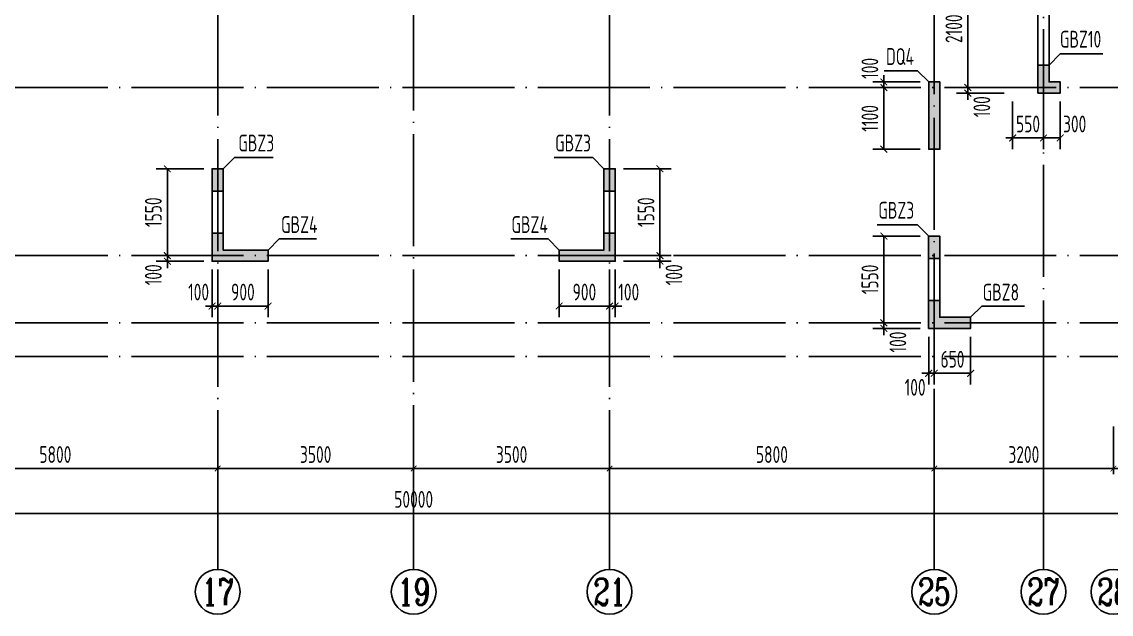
# Model space of a CAD drawing. Extents: x -1307975 to -76406, y -96289 to 379359.
# Drawn here: x -952963 to -933502, y 139702 to 150276 of the extents above; entities that cross this region are included whole.
import ezdxf
from ezdxf.enums import TextEntityAlignment as Align

# ---------------------------------------------------------------- set-up
doc = ezdxf.new("R2010")
doc.units = 0
doc.header["$LTSCALE"] = 1000
doc.linetypes.add('DOTE', pattern=[2.42, 2, -0.2, 0.02, -0.2])
doc.layers.get('0').update_dxf_attribs({"linetype": 'CONTINUOUS'})
doc.layers.get('DEFPOINTS').update_dxf_attribs({"linetype": 'CONTINUOUS'})
for name, color, linetype in [('A-AXIS', 1, 'CONTINUOUS'), ('A-DOTE', 10, 'DOTE'), ('AXIS_NUM', 7, 'CONTINUOUS'), ('S-Q墙实线', 6, 'CONTINUOUS'), ('S-Q墙标注', 3, 'CONTINUOUS'), ('S-X详图填充', 252, 'CONTINUOUS'), ('S-X详图实线', 4, 'CONTINUOUS'), ('S-Y一般标注', 3, 'CONTINUOUS'), ('S-Z柱编号', 6, 'CONTINUOUS')]:
    doc.layers.add(name, color=color, linetype=linetype)
doc.styles.add('TSSD_Axis', font='complex.shx', dxfattribs={"width": 0.7, "bigfont": 'hztxt.shx'})
doc.styles.add('TSSD_DIMENSION', font='Tssdeng.shx', dxfattribs={"width": 0.7, "bigfont": 'tssdchn.shx'})
doc.styles.add('TSSD_REIN', font='tssdeng.shx', dxfattribs={"width": 0.7, "height": 300, "bigfont": 'tssdchn.shx'})
doc.styles.add('结构文字', font='zstxt.shx', dxfattribs={"width": 0.7, "bigfont": 'zshz.shx'})
doc.dimstyles.new('STRUCK', dxfattribs={"dimtxt": 400, "dimasz": 121, "dimexe": 200, "dimexo": 150, "dimgap": 115, "dimtad": 1, "dimdec": 0, "dimdsep": 46, "dimtxsty": '结构文字', "dimblk": 'ARCHTICK', "dimcen": 400, "dimclrd": 3, "dimclre": 3, "dimclrt": 7, "dimadec": 0, "dimazin": 0, "dimtfac": 1, "dimtdec": 0, "dimtix": 1, "dimtmove": 2, "dimatfit": 3, "dimldrblk": '_DIMX', "dimfxl": 1, "dimtolj": 1, "dimtzin": 0, "dimarcsym": 0})
doc.dimstyles.new('TSSD_100_100', dxfattribs={"dimtxt": 300, "dimasz": 100, "dimexe": 100, "dimexo": 250, "dimgap": 100, "dimtad": 1, "dimdec": 0, "dimzin": 0, "dimdsep": 46, "dimtxsty": 'TSSD_DIMENSION', "dimblk": 'ARCHTICK', "dimcen": 0, "dimdle": 100, "dimclrt": 7, "dimadec": 0, "dimazin": 0, "dimtfac": 1, "dimtdec": 0, "dimtix": 1, "dimtmove": 2, "dimatfit": 3, "dimldrblk": 'ARCHTICK', "dimfxl": 1, "dimtolj": 1, "dimtzin": 0, "dimarcsym": 0})

# ---------------------------------------------------------------- blocks, each defined once
blk = doc.blocks.new('_ArchTick')
at = {"color": 0, "linetype": 'ByBlock', "const_width": 0.15}
blk.add_lwpolyline([(-0.5, -0.5), (0.5, 0.5)], dxfattribs=at)
blk = doc.blocks.new('*D303')
at = {"layer": 'DEFPOINTS', "color": 0, "transparency": 16777216}
for p in [(20300, 3600), (26100, 3600), (26100, 2600)]:
    blk.add_point(p, dxfattribs=at)
at = {"layer": 'S-Y一般标注', "color": 0, "lineweight": -2, "transparency": 16777216}
for p, q in [((20300, 3350), (20300, 2500)), ((26100, 3350), (26100, 2500)), ((20200, 2600), (26200, 2600))]:
    blk.add_line(p, q, dxfattribs=at)
at = {"layer": 'S-Y一般标注', "color": 0, "lineweight": -2, "transparency": 16777216, "xscale": 100, "yscale": 100, "zscale": 100, "rotation": 180}
blk.add_blockref('_ArchTick', (20300, 2600), dxfattribs=at)
at = {"layer": 'S-Y一般标注', "color": 0, "lineweight": -2, "transparency": 16777216, "xscale": 100, "yscale": 100, "zscale": 100}
blk.add_blockref('_ArchTick', (26100, 2600), dxfattribs=at)
at = {"layer": 'S-Y一般标注', "color": 7, "transparency": 16777216, "insert": (23200, 2850), "char_height": 300, "attachment_point": 5, "style": 'TSSD_DIMENSION'}
blk.add_mtext('\\A1;5800', dxfattribs=at)
blk = doc.blocks.new('ts_axno')
at = {"color": 0, "linetype": 'ByBlock', "lineweight": -2}
blk.add_circle((0, 0), 0.5, dxfattribs=at)
at = {"color": 0, "linetype": 'ByBlock', "lineweight": -2, "style": 'TSSD_Axis', "width": 0.7}
blk.add_attdef('A', text='', height=0.6, dxfattribs=at).set_placement((0, 0), align=Align.MIDDLE_CENTER)
blk = doc.blocks.new('*D304')
at = {"layer": 'DEFPOINTS', "color": 0, "transparency": 16777216}
for p in [(26100, 3600), (29600, 3600), (29600, 2600)]:
    blk.add_point(p, dxfattribs=at)
at = {"layer": 'S-Y一般标注', "color": 0, "lineweight": -2, "transparency": 16777216}
for p, q in [((26100, 3350), (26100, 2500)), ((29600, 3350), (29600, 2500)), ((26000, 2600), (29700, 2600))]:
    blk.add_line(p, q, dxfattribs=at)
at = {"layer": 'S-Y一般标注', "color": 0, "lineweight": -2, "transparency": 16777216, "xscale": 100, "yscale": 100, "zscale": 100, "rotation": 180}
blk.add_blockref('_ArchTick', (26100, 2600), dxfattribs=at)
at = {"layer": 'S-Y一般标注', "color": 0, "lineweight": -2, "transparency": 16777216, "xscale": 100, "yscale": 100, "zscale": 100}
blk.add_blockref('_ArchTick', (29600, 2600), dxfattribs=at)
at = {"layer": 'S-Y一般标注', "color": 7, "transparency": 16777216, "insert": (27850, 2850), "char_height": 300, "attachment_point": 5, "style": 'TSSD_DIMENSION'}
blk.add_mtext('\\A1;3500', dxfattribs=at)
blk = doc.blocks.new('*D305')
at = {"layer": 'DEFPOINTS', "color": 0, "transparency": 16777216}
for p in [(33100, 3600), (38900, 3600), (38900, 2600)]:
    blk.add_point(p, dxfattribs=at)
at = {"layer": 'S-Y一般标注', "color": 0, "lineweight": -2, "transparency": 16777216}
for p, q in [((33100, 3350), (33100, 2500)), ((38900, 3350), (38900, 2500)), ((33000, 2600), (39000, 2600))]:
    blk.add_line(p, q, dxfattribs=at)
at = {"layer": 'S-Y一般标注', "color": 0, "lineweight": -2, "transparency": 16777216, "xscale": 100, "yscale": 100, "zscale": 100, "rotation": 180}
blk.add_blockref('_ArchTick', (33100, 2600), dxfattribs=at)
at = {"layer": 'S-Y一般标注', "color": 0, "lineweight": -2, "transparency": 16777216, "xscale": 100, "yscale": 100, "zscale": 100}
blk.add_blockref('_ArchTick', (38900, 2600), dxfattribs=at)
at = {"layer": 'S-Y一般标注', "color": 7, "transparency": 16777216, "insert": (36000, 2850), "char_height": 300, "attachment_point": 5, "style": 'TSSD_DIMENSION'}
blk.add_mtext('\\A1;5800', dxfattribs=at)
blk = doc.blocks.new('*D306')
at = {"layer": 'DEFPOINTS', "color": 0, "transparency": 16777216}
for p in [(42100, 3600), (45300, 3600), (45300, 2600)]:
    blk.add_point(p, dxfattribs=at)
at = {"layer": 'S-Y一般标注', "color": 0, "lineweight": -2, "transparency": 16777216}
for p, q in [((42100, 3350), (42100, 2500)), ((45300, 3350), (45300, 2500)), ((42000, 2600), (45400, 2600))]:
    blk.add_line(p, q, dxfattribs=at)
at = {"layer": 'S-Y一般标注', "color": 0, "lineweight": -2, "transparency": 16777216, "xscale": 100, "yscale": 100, "zscale": 100, "rotation": 180}
blk.add_blockref('_ArchTick', (42100, 2600), dxfattribs=at)
at = {"layer": 'S-Y一般标注', "color": 0, "lineweight": -2, "transparency": 16777216, "xscale": 100, "yscale": 100, "zscale": 100}
blk.add_blockref('_ArchTick', (45300, 2600), dxfattribs=at)
at = {"layer": 'S-Y一般标注', "color": 7, "transparency": 16777216, "insert": (43700, 2850), "char_height": 300, "attachment_point": 5, "style": 'TSSD_DIMENSION'}
blk.add_mtext('\\A1;3200', dxfattribs=at)
blk = doc.blocks.new('*D309')
at = {"layer": 'DEFPOINTS', "color": 0, "transparency": 16777216}
for p in [(4600, 3600), (54600, 3600), (54600, 1800)]:
    blk.add_point(p, dxfattribs=at)
at = {"layer": 'S-Y一般标注', "color": 0, "lineweight": -2, "transparency": 16777216}
for p, q in [((4600, 3350), (4600, 1700)), ((54600, 3350), (54600, 1700)), ((4500, 1800), (54700, 1800))]:
    blk.add_line(p, q, dxfattribs=at)
at = {"layer": 'S-Y一般标注', "color": 0, "lineweight": -2, "transparency": 16777216, "xscale": 100, "yscale": 100, "zscale": 100, "rotation": 180}
blk.add_blockref('_ArchTick', (4600, 1800), dxfattribs=at)
at = {"layer": 'S-Y一般标注', "color": 0, "lineweight": -2, "transparency": 16777216, "xscale": 100, "yscale": 100, "zscale": 100}
blk.add_blockref('_ArchTick', (54600, 1800), dxfattribs=at)
at = {"layer": 'S-Y一般标注', "color": 7, "transparency": 16777216, "insert": (29600, 2050), "char_height": 300, "attachment_point": 5, "style": 'TSSD_DIMENSION'}
blk.add_mtext('\\A1;50000', dxfattribs=at)
blk = doc.blocks.new('*D312')
at = {"layer": 'DEFPOINTS', "color": 0, "transparency": 16777216}
for p in [(29600, 3600), (33100, 3600), (33100, 2600)]:
    blk.add_point(p, dxfattribs=at)
at = {"layer": 'S-Y一般标注', "color": 0, "lineweight": -2, "transparency": 16777216}
for p, q in [((29600, 3350), (29600, 2500)), ((33100, 3350), (33100, 2500)), ((29500, 2600), (33200, 2600))]:
    blk.add_line(p, q, dxfattribs=at)
at = {"layer": 'S-Y一般标注', "color": 0, "lineweight": -2, "transparency": 16777216, "xscale": 100, "yscale": 100, "zscale": 100, "rotation": 180}
blk.add_blockref('_ArchTick', (29600, 2600), dxfattribs=at)
at = {"layer": 'S-Y一般标注', "color": 0, "lineweight": -2, "transparency": 16777216, "xscale": 100, "yscale": 100, "zscale": 100}
blk.add_blockref('_ArchTick', (33100, 2600), dxfattribs=at)
at = {"layer": 'S-Y一般标注', "color": 7, "transparency": 16777216, "insert": (31350, 2850), "char_height": 300, "attachment_point": 5, "style": 'TSSD_DIMENSION'}
blk.add_mtext('\\A1;3500', dxfattribs=at)
blk = doc.blocks.new('*D313')
at = {"layer": 'DEFPOINTS', "color": 0, "transparency": 16777216}
for p in [(38900, 3600), (42100, 3600), (42100, 2600)]:
    blk.add_point(p, dxfattribs=at)
at = {"layer": 'S-Y一般标注', "color": 0, "lineweight": -2, "transparency": 16777216}
for p, q in [((38900, 3350), (38900, 2500)), ((42100, 3350), (42100, 2500)), ((38800, 2600), (42200, 2600))]:
    blk.add_line(p, q, dxfattribs=at)
at = {"layer": 'S-Y一般标注', "color": 0, "lineweight": -2, "transparency": 16777216, "xscale": 100, "yscale": 100, "zscale": 100, "rotation": 180}
blk.add_blockref('_ArchTick', (38900, 2600), dxfattribs=at)
at = {"layer": 'S-Y一般标注', "color": 0, "lineweight": -2, "transparency": 16777216, "xscale": 100, "yscale": 100, "zscale": 100}
blk.add_blockref('_ArchTick', (42100, 2600), dxfattribs=at)
at = {"layer": 'S-Y一般标注', "color": 7, "transparency": 16777216, "insert": (40500, 2850), "char_height": 300, "attachment_point": 5, "style": 'TSSD_DIMENSION'}
blk.add_mtext('\\A1;3200', dxfattribs=at)
blk = doc.blocks.new('*D1438')
at = {"layer": 'DEFPOINTS', "color": 0, "transparency": 16777216}
for p in [(-950363, 146102), (-949563, 146102), (-949563, 146002)]:
    blk.add_point(p, dxfattribs=at)
at = {"layer": 'S-Q墙标注', "color": 3, "lineweight": -2, "transparency": 16777216}
for p, q in [((-950363, 146102), (-950363, 146223)), ((-949713, 146102), (-950563, 146102)), ((-949713, 146002), (-950563, 146002)), ((-950363, 146002), (-950363, 146102)), ((-950363, 146002), (-950363, 145881))]:
    blk.add_line(p, q, dxfattribs=at)
at = {"layer": 'S-Q墙标注', "color": 3, "lineweight": -2, "transparency": 16777216, "xscale": 121, "yscale": 121, "zscale": 121}
for p, rotation in [((-950363, 146102), 270), ((-950363, 146002), 90)]:
    blk.add_blockref('_ArchTick', p, dxfattribs=dict(at, rotation=rotation))
at = {"layer": 'S-Q墙标注', "color": 7, "transparency": 16777216, "insert": (-950613, 145760), "char_height": 300, "attachment_point": 5, "rotation": 90, "style": 'TSSD_REIN'}
blk.add_mtext('\\A1;100', dxfattribs=at)
blk = doc.blocks.new('_DIMX')
blk.add_line((-150, 0), (150, 0))
at = {"const_width": 50}
blk.add_lwpolyline([(-70, -70), (70, 70)], dxfattribs=at)
blk = doc.blocks.new('*D1439')
at = {"layer": 'DEFPOINTS', "color": 0, "transparency": 16777216}
for p in [(-950363, 147652), (-949563, 147652), (-949563, 146102)]:
    blk.add_point(p, dxfattribs=at)
at = {"layer": 'S-Q墙标注', "color": 3, "lineweight": -2, "transparency": 16777216}
for p, q in [((-949713, 147652), (-950563, 147652)), ((-950363, 146102), (-950363, 147652)), ((-949713, 146102), (-950563, 146102))]:
    blk.add_line(p, q, dxfattribs=at)
at = {"layer": 'S-Q墙标注', "color": 3, "lineweight": -2, "transparency": 16777216, "xscale": 121, "yscale": 121, "zscale": 121}
for p, rotation in [((-950363, 147652), 90), ((-950363, 146102), 270)]:
    blk.add_blockref('_ArchTick', p, dxfattribs=dict(at, rotation=rotation))
at = {"layer": 'S-Q墙标注', "color": 7, "transparency": 16777216, "insert": (-950613, 146877), "char_height": 300, "attachment_point": 5, "rotation": 90, "style": 'TSSD_REIN'}
blk.add_mtext('\\A1;1550', dxfattribs=at)
blk = doc.blocks.new('*D1440')
at = {"layer": 'DEFPOINTS', "color": 0, "transparency": 16777216}
for p in [(-949463, 146002), (-948563, 146002), (-949463, 145202)]:
    blk.add_point(p, dxfattribs=at)
at = {"layer": 'S-Q墙标注', "color": 3, "lineweight": -2, "transparency": 16777216}
for p, q in [((-949463, 145852), (-949463, 145002)), ((-948563, 145852), (-948563, 145002)), ((-948563, 145202), (-949463, 145202))]:
    blk.add_line(p, q, dxfattribs=at)
at = {"layer": 'S-Q墙标注', "color": 3, "lineweight": -2, "transparency": 16777216, "xscale": 121, "yscale": 121, "zscale": 121, "rotation": 180}
blk.add_blockref('_ArchTick', (-949463, 145202), dxfattribs=at)
at = {"layer": 'S-Q墙标注', "color": 3, "lineweight": -2, "transparency": 16777216, "xscale": 121, "yscale": 121, "zscale": 121}
blk.add_blockref('_ArchTick', (-948563, 145202), dxfattribs=at)
at = {"layer": 'S-Q墙标注', "color": 7, "transparency": 16777216, "insert": (-949013, 145452), "char_height": 300, "attachment_point": 5, "style": 'TSSD_REIN'}
blk.add_mtext('\\A1;900', dxfattribs=at)
blk = doc.blocks.new('*D1441')
at = {"layer": 'DEFPOINTS', "color": 0, "transparency": 16777216}
for p in [(-949563, 146002), (-949463, 146002), (-949563, 145202)]:
    blk.add_point(p, dxfattribs=at)
at = {"layer": 'S-Q墙标注', "color": 3, "lineweight": -2, "transparency": 16777216}
for p, q in [((-949563, 145852), (-949563, 145002)), ((-949463, 145852), (-949463, 145002)), ((-949563, 145202), (-949684, 145202)), ((-949463, 145202), (-949563, 145202)), ((-949463, 145202), (-949342, 145202))]:
    blk.add_line(p, q, dxfattribs=at)
at = {"layer": 'S-Q墙标注', "color": 3, "lineweight": -2, "transparency": 16777216, "xscale": 121, "yscale": 121, "zscale": 121}
blk.add_blockref('_ArchTick', (-949563, 145202), dxfattribs=at)
at = {"layer": 'S-Q墙标注', "color": 3, "lineweight": -2, "transparency": 16777216, "xscale": 121, "yscale": 121, "zscale": 121, "rotation": 180}
blk.add_blockref('_ArchTick', (-949463, 145202), dxfattribs=at)
at = {"layer": 'S-Q墙标注', "color": 7, "transparency": 16777216, "insert": (-949805, 145452), "char_height": 300, "attachment_point": 5, "style": 'TSSD_REIN'}
blk.add_mtext('\\A1;100', dxfattribs=at)
blk = doc.blocks.new('*D1509')
at = {"layer": 'DEFPOINTS', "color": 0, "transparency": 16777216}
for p in [(-942363, 146102), (-942363, 146002), (-941563, 146102)]:
    blk.add_point(p, dxfattribs=at)
at = {"layer": 'S-Q墙标注', "color": 3, "lineweight": -2, "transparency": 16777216}
for p, q in [((-941563, 146102), (-941563, 146223)), ((-942213, 146102), (-941363, 146102)), ((-942213, 146002), (-941363, 146002)), ((-941563, 146002), (-941563, 146102)), ((-941563, 146002), (-941563, 145881))]:
    blk.add_line(p, q, dxfattribs=at)
at = {"layer": 'S-Q墙标注', "color": 3, "lineweight": -2, "transparency": 16777216, "xscale": 121, "yscale": 121, "zscale": 121}
for p, rotation in [((-941563, 146102), 270), ((-941563, 146002), 90)]:
    blk.add_blockref('_ArchTick', p, dxfattribs=dict(at, rotation=rotation))
at = {"layer": 'S-Q墙标注', "color": 7, "transparency": 16777216, "insert": (-941313, 145760), "char_height": 300, "attachment_point": 5, "rotation": 90, "style": 'TSSD_REIN'}
blk.add_mtext('\\A1;100', dxfattribs=at)
blk = doc.blocks.new('*D1510')
at = {"layer": 'DEFPOINTS', "color": 0, "transparency": 16777216}
for p in [(-942363, 147652), (-941563, 147652), (-942363, 146102)]:
    blk.add_point(p, dxfattribs=at)
at = {"layer": 'S-Q墙标注', "color": 3, "lineweight": -2, "transparency": 16777216}
for p, q in [((-942213, 147652), (-941363, 147652)), ((-941563, 146102), (-941563, 147652)), ((-942213, 146102), (-941363, 146102))]:
    blk.add_line(p, q, dxfattribs=at)
at = {"layer": 'S-Q墙标注', "color": 3, "lineweight": -2, "transparency": 16777216, "xscale": 121, "yscale": 121, "zscale": 121}
for p, rotation in [((-941563, 147652), 90), ((-941563, 146102), 270)]:
    blk.add_blockref('_ArchTick', p, dxfattribs=dict(at, rotation=rotation))
at = {"layer": 'S-Q墙标注', "color": 7, "transparency": 16777216, "insert": (-941813, 146877), "char_height": 300, "attachment_point": 5, "rotation": 90, "style": 'TSSD_REIN'}
blk.add_mtext('\\A1;1550', dxfattribs=at)
blk = doc.blocks.new('*D1511')
at = {"layer": 'DEFPOINTS', "color": 0, "transparency": 16777216}
for p in [(-943363, 146002), (-942463, 146002), (-942463, 145202)]:
    blk.add_point(p, dxfattribs=at)
at = {"layer": 'S-Q墙标注', "color": 3, "lineweight": -2, "transparency": 16777216}
for p, q in [((-943363, 145852), (-943363, 145002)), ((-942463, 145852), (-942463, 145002)), ((-943363, 145202), (-942463, 145202))]:
    blk.add_line(p, q, dxfattribs=at)
at = {"layer": 'S-Q墙标注', "color": 3, "lineweight": -2, "transparency": 16777216, "xscale": 121, "yscale": 121, "zscale": 121, "rotation": 180}
blk.add_blockref('_ArchTick', (-943363, 145202), dxfattribs=at)
at = {"layer": 'S-Q墙标注', "color": 3, "lineweight": -2, "transparency": 16777216, "xscale": 121, "yscale": 121, "zscale": 121}
blk.add_blockref('_ArchTick', (-942463, 145202), dxfattribs=at)
at = {"layer": 'S-Q墙标注', "color": 7, "transparency": 16777216, "insert": (-942913, 145452), "char_height": 300, "attachment_point": 5, "style": 'TSSD_REIN'}
blk.add_mtext('\\A1;900', dxfattribs=at)
blk = doc.blocks.new('*D1512')
at = {"layer": 'DEFPOINTS', "color": 0, "transparency": 16777216}
for p in [(-942463, 146002), (-942363, 146002), (-942363, 145202)]:
    blk.add_point(p, dxfattribs=at)
at = {"layer": 'S-Q墙标注', "color": 3, "lineweight": -2, "transparency": 16777216}
for p, q in [((-942463, 145852), (-942463, 145002)), ((-942363, 145852), (-942363, 145002)), ((-942463, 145202), (-942584, 145202)), ((-942463, 145202), (-942363, 145202)), ((-942363, 145202), (-942242, 145202))]:
    blk.add_line(p, q, dxfattribs=at)
at = {"layer": 'S-Q墙标注', "color": 3, "lineweight": -2, "transparency": 16777216, "xscale": 121, "yscale": 121, "zscale": 121}
blk.add_blockref('_ArchTick', (-942463, 145202), dxfattribs=at)
at = {"layer": 'S-Q墙标注', "color": 3, "lineweight": -2, "transparency": 16777216, "xscale": 121, "yscale": 121, "zscale": 121, "rotation": 180}
blk.add_blockref('_ArchTick', (-942363, 145202), dxfattribs=at)
at = {"layer": 'S-Q墙标注', "color": 7, "transparency": 16777216, "insert": (-942121, 145452), "char_height": 300, "attachment_point": 5, "style": 'TSSD_REIN'}
blk.add_mtext('\\A1;100', dxfattribs=at)
blk = doc.blocks.new('*D1513')
at = {"layer": 'DEFPOINTS', "color": 0, "transparency": 16777216}
for p in [(-937563, 144902), (-936763, 144902), (-936763, 144802)]:
    blk.add_point(p, dxfattribs=at)
at = {"layer": 'S-Q墙标注', "color": 3, "lineweight": -2, "transparency": 16777216}
for p, q in [((-937563, 144902), (-937563, 145023)), ((-936913, 144902), (-937763, 144902)), ((-936913, 144802), (-937763, 144802)), ((-937563, 144802), (-937563, 144902)), ((-937563, 144802), (-937563, 144681))]:
    blk.add_line(p, q, dxfattribs=at)
at = {"layer": 'S-Q墙标注', "color": 3, "lineweight": -2, "transparency": 16777216, "xscale": 121, "yscale": 121, "zscale": 121}
for p, rotation in [((-937563, 144902), 270), ((-937563, 144802), 90)]:
    blk.add_blockref('_ArchTick', p, dxfattribs=dict(at, rotation=rotation))
at = {"layer": 'S-Q墙标注', "color": 7, "transparency": 16777216, "insert": (-937313, 144560), "char_height": 300, "attachment_point": 5, "rotation": 90, "style": 'TSSD_REIN'}
blk.add_mtext('\\A1;100', dxfattribs=at)
blk = doc.blocks.new('*D1514')
at = {"layer": 'DEFPOINTS', "color": 0, "transparency": 16777216}
for p in [(-937563, 146452), (-936763, 146452), (-936763, 144902)]:
    blk.add_point(p, dxfattribs=at)
at = {"layer": 'S-Q墙标注', "color": 3, "lineweight": -2, "transparency": 16777216}
for p, q in [((-936913, 146452), (-937763, 146452)), ((-937563, 144902), (-937563, 146452)), ((-936913, 144902), (-937763, 144902))]:
    blk.add_line(p, q, dxfattribs=at)
at = {"layer": 'S-Q墙标注', "color": 3, "lineweight": -2, "transparency": 16777216, "xscale": 121, "yscale": 121, "zscale": 121}
for p, rotation in [((-937563, 146452), 90), ((-937563, 144902), 270)]:
    blk.add_blockref('_ArchTick', p, dxfattribs=dict(at, rotation=rotation))
at = {"layer": 'S-Q墙标注', "color": 7, "transparency": 16777216, "insert": (-937813, 145677), "char_height": 300, "attachment_point": 5, "rotation": 90, "style": 'TSSD_REIN'}
blk.add_mtext('\\A1;1550', dxfattribs=at)
blk = doc.blocks.new('*D1515')
at = {"layer": 'DEFPOINTS', "color": 0, "transparency": 16777216}
for p in [(-936763, 144802), (-936663, 144802), (-936663, 144002)]:
    blk.add_point(p, dxfattribs=at)
at = {"layer": 'S-Q墙标注', "color": 3, "lineweight": -2, "transparency": 16777216}
for p, q in [((-936763, 144652), (-936763, 143802)), ((-936663, 144652), (-936663, 143802)), ((-936763, 144002), (-936884, 144002)), ((-936763, 144002), (-936663, 144002)), ((-936663, 144002), (-936542, 144002))]:
    blk.add_line(p, q, dxfattribs=at)
at = {"layer": 'S-Q墙标注', "color": 3, "lineweight": -2, "transparency": 16777216, "xscale": 121, "yscale": 121, "zscale": 121}
blk.add_blockref('_ArchTick', (-936763, 144002), dxfattribs=at)
at = {"layer": 'S-Q墙标注', "color": 3, "lineweight": -2, "transparency": 16777216, "xscale": 121, "yscale": 121, "zscale": 121, "rotation": 180}
blk.add_blockref('_ArchTick', (-936663, 144002), dxfattribs=at)
at = {"layer": 'S-Q墙标注', "color": 7, "transparency": 16777216, "insert": (-937005, 143752), "char_height": 300, "attachment_point": 5, "style": 'TSSD_REIN'}
blk.add_mtext('\\A1;100', dxfattribs=at)
blk = doc.blocks.new('*D1516')
at = {"layer": 'DEFPOINTS', "color": 0, "transparency": 16777216}
for p in [(-936663, 144802), (-936013, 144802), (-936013, 144002)]:
    blk.add_point(p, dxfattribs=at)
at = {"layer": 'S-Q墙标注', "color": 3, "lineweight": -2, "transparency": 16777216}
for p, q in [((-936663, 144652), (-936663, 143802)), ((-936013, 144652), (-936013, 143802)), ((-936663, 144002), (-936013, 144002))]:
    blk.add_line(p, q, dxfattribs=at)
at = {"layer": 'S-Q墙标注', "color": 3, "lineweight": -2, "transparency": 16777216, "xscale": 121, "yscale": 121, "zscale": 121, "rotation": 180}
blk.add_blockref('_ArchTick', (-936663, 144002), dxfattribs=at)
at = {"layer": 'S-Q墙标注', "color": 3, "lineweight": -2, "transparency": 16777216, "xscale": 121, "yscale": 121, "zscale": 121}
blk.add_blockref('_ArchTick', (-936013, 144002), dxfattribs=at)
at = {"layer": 'S-Q墙标注', "color": 7, "transparency": 16777216, "insert": (-936338, 144252), "char_height": 300, "attachment_point": 5, "style": 'TSSD_REIN'}
blk.add_mtext('\\A1;650', dxfattribs=at)
blk = doc.blocks.new('*D1537')
at = {"layer": 'DEFPOINTS', "color": 0, "transparency": 16777216}
for p in [(-936063, 149102), (-935263, 149102), (-935263, 149002)]:
    blk.add_point(p, dxfattribs=at)
at = {"layer": 'S-Q墙标注', "color": 3, "lineweight": -2, "transparency": 16777216}
for p, q in [((-935413, 149102), (-936263, 149102)), ((-936063, 149102), (-936063, 149223)), ((-936063, 149002), (-936063, 149102)), ((-935413, 149002), (-936263, 149002)), ((-936063, 149002), (-936063, 148881))]:
    blk.add_line(p, q, dxfattribs=at)
at = {"layer": 'S-Q墙标注', "color": 3, "lineweight": -2, "transparency": 16777216, "xscale": 121, "yscale": 121, "zscale": 121}
for p, rotation in [((-936063, 149102), 270), ((-936063, 149002), 90)]:
    blk.add_blockref('_ArchTick', p, dxfattribs=dict(at, rotation=rotation))
at = {"layer": 'S-Q墙标注', "color": 7, "transparency": 16777216, "insert": (-935813, 148760), "char_height": 300, "attachment_point": 5, "rotation": 90, "style": 'TSSD_REIN'}
blk.add_mtext('\\A1;100', dxfattribs=at)
blk = doc.blocks.new('*D1538')
at = {"layer": 'DEFPOINTS', "color": 0, "transparency": 16777216}
for p in [(-936063, 151202), (-935263, 151202), (-935263, 149102)]:
    blk.add_point(p, dxfattribs=at)
at = {"layer": 'S-Q墙标注', "color": 3, "lineweight": -2, "transparency": 16777216}
for p, q in [((-935413, 151202), (-936263, 151202)), ((-936063, 149102), (-936063, 151202)), ((-935413, 149102), (-936263, 149102))]:
    blk.add_line(p, q, dxfattribs=at)
at = {"layer": 'S-Q墙标注', "color": 3, "lineweight": -2, "transparency": 16777216, "xscale": 121, "yscale": 121, "zscale": 121}
for p, rotation in [((-936063, 151202), 90), ((-936063, 149102), 270)]:
    blk.add_blockref('_ArchTick', p, dxfattribs=dict(at, rotation=rotation))
at = {"layer": 'S-Q墙标注', "color": 7, "transparency": 16777216, "insert": (-936313, 150152), "char_height": 300, "attachment_point": 5, "rotation": 90, "style": 'TSSD_REIN'}
blk.add_mtext('\\A1;2100', dxfattribs=at)
blk = doc.blocks.new('*D1700')
at = {"layer": 'DEFPOINTS', "color": 0, "transparency": 16777216}
for p in [(-935263, 149002), (-934713, 149002), (-934713, 148202)]:
    blk.add_point(p, dxfattribs=at)
at = {"layer": 'S-Q墙标注', "color": 3, "lineweight": -2, "transparency": 16777216}
for p, q in [((-935263, 148852), (-935263, 148002)), ((-934713, 148852), (-934713, 148002)), ((-935263, 148202), (-935384, 148202)), ((-935263, 148202), (-934713, 148202)), ((-934713, 148202), (-934592, 148202))]:
    blk.add_line(p, q, dxfattribs=at)
at = {"layer": 'S-Q墙标注', "color": 3, "lineweight": -2, "transparency": 16777216, "xscale": 121, "yscale": 121, "zscale": 121}
blk.add_blockref('_ArchTick', (-935263, 148202), dxfattribs=at)
at = {"layer": 'S-Q墙标注', "color": 3, "lineweight": -2, "transparency": 16777216, "xscale": 121, "yscale": 121, "zscale": 121, "rotation": 180}
blk.add_blockref('_ArchTick', (-934713, 148202), dxfattribs=at)
at = {"layer": 'S-Q墙标注', "color": 7, "transparency": 16777216, "insert": (-934988, 148452), "char_height": 300, "attachment_point": 5, "style": 'TSSD_REIN'}
blk.add_mtext('\\A1;550', dxfattribs=at)
blk = doc.blocks.new('*D1701')
at = {"layer": 'DEFPOINTS', "color": 0, "transparency": 16777216}
for p in [(-934713, 149002), (-934413, 149002), (-934413, 148202)]:
    blk.add_point(p, dxfattribs=at)
at = {"layer": 'S-Q墙标注', "color": 3, "lineweight": -2, "transparency": 16777216}
for p, q in [((-934713, 148852), (-934713, 148002)), ((-934413, 148852), (-934413, 148002)), ((-934713, 148202), (-934413, 148202))]:
    blk.add_line(p, q, dxfattribs=at)
at = {"layer": 'S-Q墙标注', "color": 3, "lineweight": -2, "transparency": 16777216, "xscale": 121, "yscale": 121, "zscale": 121, "rotation": 180}
blk.add_blockref('_ArchTick', (-934713, 148202), dxfattribs=at)
at = {"layer": 'S-Q墙标注', "color": 3, "lineweight": -2, "transparency": 16777216, "xscale": 121, "yscale": 121, "zscale": 121}
blk.add_blockref('_ArchTick', (-934413, 148202), dxfattribs=at)
at = {"layer": 'S-Q墙标注', "color": 7, "transparency": 16777216, "insert": (-934155, 148452), "char_height": 300, "attachment_point": 5, "style": 'TSSD_REIN'}
blk.add_mtext('\\A1;300', dxfattribs=at)
blk = doc.blocks.new('*D1833')
at = {"layer": 'DEFPOINTS', "color": 0, "transparency": 16777216}
for p in [(-937563, 149102), (-936763, 149102), (-936763, 148002)]:
    blk.add_point(p, dxfattribs=at)
at = {"layer": 'S-Q墙标注', "color": 3, "lineweight": -2, "transparency": 16777216}
for p, q in [((-936913, 149102), (-937763, 149102)), ((-937563, 148002), (-937563, 149102)), ((-936913, 148002), (-937763, 148002))]:
    blk.add_line(p, q, dxfattribs=at)
at = {"layer": 'S-Q墙标注', "color": 3, "lineweight": -2, "transparency": 16777216, "xscale": 121, "yscale": 121, "zscale": 121}
for p, rotation in [((-937563, 149102), 90), ((-937563, 148002), 270)]:
    blk.add_blockref('_ArchTick', p, dxfattribs=dict(at, rotation=rotation))
at = {"layer": 'S-Q墙标注', "color": 7, "transparency": 16777216, "insert": (-937813, 148552), "char_height": 300, "attachment_point": 5, "rotation": 90, "style": 'TSSD_REIN'}
blk.add_mtext('\\A1;1100', dxfattribs=at)
blk = doc.blocks.new('*D1834')
at = {"layer": 'DEFPOINTS', "color": 0, "transparency": 16777216}
for p in [(-937563, 149202), (-936763, 149202), (-936763, 149102)]:
    blk.add_point(p, dxfattribs=at)
at = {"layer": 'S-Q墙标注', "color": 3, "lineweight": -2, "transparency": 16777216}
for p, q in [((-937563, 149202), (-937563, 149323)), ((-936913, 149202), (-937763, 149202)), ((-936913, 149102), (-937763, 149102)), ((-937563, 149102), (-937563, 149202)), ((-937563, 149102), (-937563, 148981))]:
    blk.add_line(p, q, dxfattribs=at)
at = {"layer": 'S-Q墙标注', "color": 3, "lineweight": -2, "transparency": 16777216, "xscale": 121, "yscale": 121, "zscale": 121}
for p, rotation in [((-937563, 149202), 270), ((-937563, 149102), 90)]:
    blk.add_blockref('_ArchTick', p, dxfattribs=dict(at, rotation=rotation))
at = {"layer": 'S-Q墙标注', "color": 7, "transparency": 16777216, "insert": (-937813, 149444), "char_height": 300, "attachment_point": 5, "rotation": 90, "style": 'TSSD_REIN'}
blk.add_mtext('\\A1;100', dxfattribs=at)
blk = doc.blocks.new('20210726.16395156')
at = {"layer": 'A-AXIS'}
for p, q in [((26100, 3600), (26100, 800)), ((29600, 3600), (29600, 800)), ((33100, 3600), (33100, 800)), ((38900, 3600.1), (38900, 800.1)), ((40850, 3600.2), (40850, 800.2))]:
    blk.add_line(p, q, dxfattribs=at)
at = {"layer": 'A-DOTE'}
for p, q in [((29600, 18249.9), (29600, 3600)), ((38900.2, 13700), (38900, 3600)), ((40850, 3600.2), (40850, 11500)), ((26100, 10900), (26100, 3600)), ((33100, 10900), (33100, 3600)), ((55600, 9400), (3600, 9400)), ((55600, 6400), (3600, 6400)), ((55600, 5200), (3600, 5200)), ((55600, 4600), (3600, 4600))]:
    blk.add_line(p, q, dxfattribs=at)
at = {"layer": 'A-AXIS'}
ref = blk.add_blockref('ts_axno', (26100, 400), dxfattribs=dict(at, xscale=-800, yscale=800, zscale=800, rotation=180))
ref.add_attrib('10', '17', dxfattribs={"layer": 'AXIS_NUM', "height": 480, "style": 'TSSD_Axis', "width": 0.7}).set_placement((26100, 400), align=Align.MIDDLE_CENTER)
ref = blk.add_blockref('ts_axno', (29600, 400), dxfattribs=dict(at, xscale=-800, yscale=800, zscale=800, rotation=180))
ref.add_attrib('13', '19', dxfattribs={"layer": 'AXIS_NUM', "height": 480, "style": 'TSSD_Axis', "width": 0.7}).set_placement((29600, 400), align=Align.MIDDLE_CENTER)
ref = blk.add_blockref('ts_axno', (33100, 400), dxfattribs=dict(at, xscale=-800, yscale=800, zscale=800, rotation=180))
ref.add_attrib('13', '21', dxfattribs={"layer": 'AXIS_NUM', "height": 480, "style": 'TSSD_Axis', "width": 0.7}).set_placement((33100, 400), align=Align.MIDDLE_CENTER)
ref = blk.add_blockref('ts_axno', (38900, 400.1), dxfattribs=dict(at, xscale=-800, yscale=800, zscale=800, rotation=180))
ref.add_attrib('17', '25', dxfattribs={"layer": 'AXIS_NUM', "height": 480, "style": 'TSSD_Axis', "width": 0.7}).set_placement((38900, 400.1), align=Align.MIDDLE_CENTER)
ref = blk.add_blockref('ts_axno', (40850, 400.2), dxfattribs=dict(at, xscale=-800, yscale=800, zscale=800, rotation=180))
ref.add_attrib('5', '27', dxfattribs={"layer": 'AXIS_NUM', "height": 480, "style": 'TSSD_Axis', "width": 0.7}).set_placement((40850, 400.2), align=Align.MIDDLE_CENTER)
ref = blk.add_blockref('ts_axno', (42100, 400), dxfattribs=dict(at, xscale=-800, yscale=800, zscale=800, rotation=180))
ref.add_attrib('19', '28', dxfattribs={"layer": 'AXIS_NUM', "height": 480, "style": 'TSSD_Axis', "width": 0.7}).set_placement((42100, 400), align=Align.MIDDLE_CENTER)
at = {"layer": 'S-Y一般标注'}
for base, p1, p2, picture, middle in [((54600, 1800), (4600, 3600), (54600, 3600), '*D309', (29600, 2050)), ((26100, 2600), (20300, 3600), (26100, 3600), '*D303', (23200, 2850)), ((29600, 2600), (26100, 3600), (29600, 3600), '*D304', (27850, 2850)), ((33100, 2600), (29600, 3600), (33100, 3600), '*D312', (31350, 2850)), ((38900, 2600.1), (33100, 3600), (38900, 3600.1), '*D305', (36000, 2850.1)), ((42100, 2600.1), (38900, 3600.1), (42100, 3600.1), '*D313', (40500, 2850.1)), ((45300, 2600.1), (42100, 3600.1), (45300, 3600.1), '*D306', (43700, 2850.1))]:
    dim = blk.add_linear_dim(base=base, p1=p1, p2=p2, dimstyle='TSSD_100_100', dxfattribs=at)
    dim.commit()
    dim.dimension.update_dxf_attribs({"geometry": picture, "text_midpoint": middle})

msp = doc.modelspace()

# ---------------------------------------------------------------- hatches: boundary and pattern name
at = {"layer": 'S-X详图填充'}
h = msp.add_hatch(color=256, dxfattribs=at)
h.dxf.hatch_style = 1
h.paths.add_polyline_path([(-934612.98, 149502.31), (-934812.98, 149502.31), (-934812.98, 149002.31), (-934412.98, 149002.31), (-934412.98, 149202.31), (-934612.98, 149202.31)])
h = msp.add_hatch(color=256, dxfattribs=at)
h.dxf.hatch_style = 1
h.paths.add_polyline_path([(-936762.97, 148002.31), (-936562.97, 148002.31), (-936562.97, 149202.31), (-936762.97, 149202.31)])
h = msp.add_hatch(color=256, dxfattribs=at)
h.dxf.hatch_style = 1
h.paths.add_polyline_path([(-949562.99, 147252.31), (-949362.99, 147252.31), (-949362.99, 147652.31), (-949562.99, 147652.31)])
h = msp.add_hatch(color=256, dxfattribs=at)
h.dxf.hatch_style = 1
h.paths.add_polyline_path([(-942562.97, 147252.31), (-942362.97, 147252.31), (-942362.97, 147652.31), (-942562.97, 147652.31)])
h = msp.add_hatch(color=256, dxfattribs=at)
h.dxf.hatch_style = 1
h.paths.add_polyline_path([(-949362.99, 146502.31), (-949562.99, 146502.31), (-949562.99, 146002.31), (-948562.99, 146002.31), (-948562.99, 146202.31), (-949362.99, 146202.31)])
h = msp.add_hatch(color=256, dxfattribs=at)
h.dxf.hatch_style = 1
h.paths.add_polyline_path([(-942362.97, 146502.31), (-942562.97, 146502.31), (-942562.97, 146202.31), (-943362.96, 146202.31), (-943362.96, 146002.31), (-942362.97, 146002.31)])
h = msp.add_hatch(color=256, dxfattribs=at)
h.dxf.hatch_style = 1
h.paths.add_polyline_path([(-936765.45, 146052.3), (-936565.45, 146052.3), (-936565.45, 146452.3), (-936765.45, 146452.3)])
h = msp.add_hatch(color=256, dxfattribs=at)
h.dxf.hatch_style = 1
h.paths.add_polyline_path([(-936565.45, 145302.3), (-936765.45, 145302.3), (-936765.45, 144802.3), (-936015.47, 144802.3), (-936015.47, 145002.3), (-936565.45, 145002.3)])

# ---------------------------------------------------------------- linework, layer by layer
at = {"layer": 'S-Q墙实线'}
for points in [[(-934812.98, 151102.31), (-934812.98, 149002.31), (-934412.98, 149002.31), (-934412.98, 149202.31), (-934612.98, 149202.31), (-934612.98, 151302.31), (-935263.04, 151302.31), (-935263.04, 151102.31)], [(-936562.97, 148002.31), (-936562.97, 149202.31), (-936762.97, 149202.31), (-936762.97, 148002.31)], [(-949562.99, 146002.31), (-948662.99, 146002.31), (-948562.99, 146002.31), (-948562.99, 146202.31), (-948662.99, 146202.31), (-949362.99, 146202.31), (-949362.99, 147652.31), (-949562.99, 147652.31)], [(-943262.99, 146202.31), (-943362.96, 146202.31), (-943362.96, 146002.31), (-943262.99, 146002.31), (-942362.97, 146002.31), (-942362.97, 147652.31), (-942562.97, 147652.31), (-942562.97, 146202.31)], [(-936765.45, 144802.3), (-936015.47, 144802.3), (-936015.47, 145002.3), (-936565.45, 145002.3), (-936565.45, 146452.3), (-936765.45, 146452.3)]]:
    msp.add_lwpolyline(points, close=True, dxfattribs=at)
at = {"layer": 'S-X详图实线'}
for points in [[(-934612.98, 149502.31), (-934812.98, 149502.31), (-934812.98, 149002.31), (-934412.98, 149002.31), (-934412.98, 149202.31), (-934612.98, 149202.31), (-934612.98, 149502.31)], [(-936762.97, 148002.31), (-936562.97, 148002.31), (-936562.97, 149202.31), (-936762.97, 149202.31), (-936762.97, 148002.31)], [(-949562.99, 147252.31), (-949362.99, 147252.31), (-949362.99, 147652.31), (-949562.99, 147652.31), (-949562.99, 147252.31)], [(-942562.97, 147252.31), (-942362.97, 147252.31), (-942362.97, 147652.31), (-942562.97, 147652.31), (-942562.97, 147252.31)], [(-949362.99, 146502.31), (-949562.99, 146502.31), (-949562.99, 146002.31), (-948562.99, 146002.31), (-948562.99, 146202.31), (-949362.99, 146202.31), (-949362.99, 146502.31)], [(-942362.97, 146502.31), (-942562.97, 146502.31), (-942562.97, 146202.31), (-943362.96, 146202.31), (-943362.96, 146002.31), (-942362.97, 146002.31), (-942362.97, 146502.31)], [(-936765.45, 146052.3), (-936565.45, 146052.3), (-936565.45, 146452.3), (-936765.45, 146452.3), (-936765.45, 146052.3)], [(-936565.45, 145302.3), (-936765.45, 145302.3), (-936765.45, 144802.3), (-936015.47, 144802.3), (-936015.47, 145002.3), (-936565.45, 145002.3), (-936565.45, 145302.3)]]:
    msp.add_lwpolyline(points, close=True, dxfattribs=at)
at = {"layer": 'S-Z柱编号', "color": 7}
for points in [[(-934612.98, 149502.31), (-934412.98, 149702.31), (-933651.53, 149702.31)], [(-936762.73, 149202.31), (-936962.73, 149402.31), (-937560.24, 149402.31)], [(-949362.99, 147652.31), (-949162.99, 147852.31), (-948472.17, 147852.31)], [(-942562.96, 147652.31), (-942762.96, 147852.31), (-943453.78, 147852.31)], [(-936762.94, 146452.3), (-936962.94, 146652.3), (-937682.15, 146652.3)], [(-948562.99, 146202.31), (-948362.99, 146402.31), (-947699.3, 146402.31)], [(-943362.96, 146202.31), (-943562.96, 146402.31), (-944226.65, 146402.31)], [(-936012.95, 145002.3), (-935812.95, 145202.3), (-935048.25, 145202.3)]]:
    msp.add_lwpolyline(points, dxfattribs=at)

# ---------------------------------------------------------------- block references
at = {"layer": 'A-DOTE'}
msp.add_blockref('20210726.16395156', (-975562.98, 139702.26), dxfattribs=at)

# ---------------------------------------------------------------- texts
at = {"layer": 'S-Z柱编号', "color": 7, "style": 'TSSD_REIN', "width": 0.7}
for s, p in [('GBZ10', (-934417.86, 149724.76)), ('DQ4', (-937523.79, 149416.01)), ('GBZ3', (-949094.63, 147870.97)), ('GBZ3', (-943434.76, 147870.97)), ('GBZ3', (-937661.95, 146671.81)), ('GBZ4', (-948330.8, 146416.45)), ('GBZ4', (-944216.01, 146416.45)), ('GBZ8', (-935798.5, 145209.36))]:
    msp.add_text(s, height=300, dxfattribs=at).set_placement(p, align=Align.BOTTOM_LEFT)

# ---------------------------------------------------------------- dimensions: what is measured, and where the dimension line sits
at = {"layer": 'S-Q墙标注'}
for base, p1, p2, angle, picture, middle in [((-936063.04, 151202.31), (-935263.04, 149102.31), (-935263.04, 151202.31), 90, '*D1538', (-936313.04, 150152.31)), ((-937562.97, 149102.31), (-936762.97, 148002.31), (-936762.97, 149102.31), 90, '*D1833', (-937812.97, 148552.31)), ((-950362.99, 147652.31), (-949562.99, 146102.31), (-949562.99, 147652.31), 90, '*D1439', (-950612.99, 146877.31)), ((-941562.97, 147652.31), (-942362.97, 146102.31), (-942362.97, 147652.31), 90, '*D1510', (-941812.97, 146877.31)), ((-937562.96, 146452.3), (-936762.96, 144902.31), (-936762.96, 146452.3), 90, '*D1514', (-937812.96, 145677.31)), ((-949462.98, 145202.31), (-948562.99, 146002.31), (-949462.98, 146002.31), 180, '*D1440', (-949012.98, 145452.31))]:
    dim = msp.add_linear_dim(base=base, p1=p1, p2=p2, angle=angle, dimstyle='STRUCK', override={"dimtxt": 300, "dimgap": 100, "dimtxsty": 'TSSD_REIN'}, dxfattribs=at)
    dim.commit()
    dim.dimension.update_dxf_attribs({"geometry": picture, "text_midpoint": middle})
for base, p1, p2, angle, picture, middle in [((-937562.97, 149202.31), (-936762.97, 149102.31), (-936762.97, 149202.31), 90, '*D1834', (-937812.97, 149444.23)), ((-936063.04, 149102.31), (-935263.04, 149002.31), (-935263.04, 149102.31), 90, '*D1537', (-935813.04, 148760.39)), ((-950362.99, 146102.31), (-949562.99, 146002.31), (-949562.99, 146102.31), 90, '*D1438', (-950612.99, 145760.39)), ((-941562.97, 146102.31), (-942362.97, 146002.31), (-942362.97, 146102.31), 90, '*D1509', (-941312.97, 145760.39)), ((-949562.99, 145202.31), (-949462.98, 146002.31), (-949562.99, 146002.31), 180, '*D1441', (-949804.91, 145452.31)), ((-937562.96, 144902.31), (-936762.96, 144802.3), (-936762.96, 144902.31), 90, '*D1513', (-937312.96, 144560.38))]:
    dim = msp.add_linear_dim(base=base, p1=p1, p2=p2, angle=angle, dimstyle='STRUCK', override={"dimtxt": 300, "dimgap": 100, "dimtxsty": 'TSSD_REIN'}, dxfattribs=at)
    dim.commit()
    dim.dimension.update_dxf_attribs({"geometry": picture, "text_midpoint": middle, "dimtype": 160})
for base, p1, p2, picture, middle in [((-934712.97, 148202.29), (-935263.03, 149002.29), (-934712.97, 149002.29), '*D1700', (-934988, 148452.29)), ((-942462.98, 145202.31), (-943362.96, 146002.31), (-942462.98, 146002.31), '*D1511', (-942912.97, 145452.31)), ((-936012.98, 144002.3), (-936662.94, 144802.3), (-936012.98, 144802.3), '*D1516', (-936337.96, 144252.3))]:
    dim = msp.add_linear_dim(base=base, p1=p1, p2=p2, dimstyle='STRUCK', override={"dimtxt": 300, "dimgap": 100, "dimtxsty": 'TSSD_REIN'}, dxfattribs=at)
    dim.commit()
    dim.dimension.update_dxf_attribs({"geometry": picture, "text_midpoint": middle})
for base, p1, p2, picture, middle in [((-934412.97, 148202.29), (-934712.97, 149002.29), (-934412.97, 149002.29), '*D1701', (-934154.89, 148452.29)), ((-942362.97, 145202.31), (-942462.98, 146002.31), (-942362.97, 146002.31), '*D1512', (-942121.04, 145452.31)), ((-936662.94, 144002.3), (-936762.96, 144802.3), (-936662.94, 144802.3), '*D1515', (-937004.89, 143752.3))]:
    dim = msp.add_linear_dim(base=base, p1=p1, p2=p2, dimstyle='STRUCK', override={"dimtxt": 300, "dimgap": 100, "dimtxsty": 'TSSD_REIN'}, dxfattribs=at)
    dim.commit()
    dim.dimension.update_dxf_attribs({"geometry": picture, "text_midpoint": middle, "dimtype": 160})

doc.saveas('drawing.dxf')
